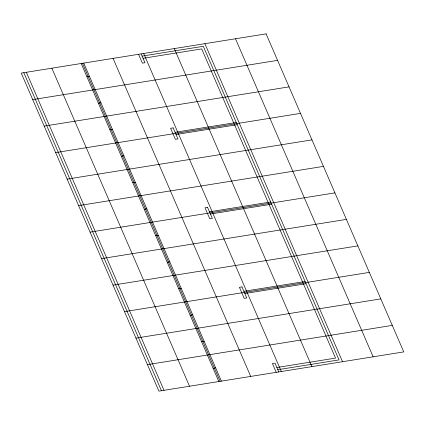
<?xml version="1.0" encoding="UTF-8"?>
<svg xmlns="http://www.w3.org/2000/svg" width="425" height="425" viewBox="0 0 425 425"><rect width="100%" height="100%" fill="white"/><g stroke="black" fill="none" stroke-linecap="round" stroke-linejoin="round"><path stroke-width="0.64" d="M142.077 56.1L203.293 46.288L339.033 359.906L277.817 369.718M143.034 58.31L201.694 48.907L335.527 358.11L276.866 367.508M86.923 76.75L89.473 76.341M32.72 99.604L277.567 60.366M98.393 103.248L100.943 102.839M44.189 126.108L289.043 86.87M109.863 129.752L112.412 129.343M175.058 132.297L236.268 122.485M55.664 152.612L300.512 113.374M176.014 134.502L237.224 124.695M121.338 156.257L123.887 155.847M67.134 179.111L311.982 139.873M132.807 182.761L135.357 182.352M78.604 205.615L323.452 166.377M144.277 209.265L146.827 208.856M209.472 211.804L270.683 201.997M90.073 232.119L334.927 192.881M210.428 214.014L271.639 204.202M155.747 235.763L158.297 235.354M101.548 258.623L346.396 219.385M167.222 262.267L169.772 261.858M113.018 285.127L357.866 245.889M178.691 288.772L181.241 288.362M243.886 291.311L305.097 281.504M124.488 311.626L369.336 272.388M244.843 293.521L306.053 283.714M190.161 315.276L192.711 314.867M135.957 338.13L380.811 298.892M201.631 341.78L204.181 341.371M147.433 364.634L392.28 325.396M213.106 368.278L215.656 367.869M235.492 38.771L373.145 356.803M204.887 43.674L342.539 361.707M174.282 48.578L311.934 366.616M143.677 53.481L281.323 371.519M141.121 53.89L144.946 62.725L142.396 63.134L138.571 54.299M278.773 371.928L274.954 363.093L272.404 363.502L276.223 372.337M113.066 58.384L250.718 376.422M83.736 63.086L221.388 381.124M82.461 63.293L220.113 381.326M81.186 63.495L218.838 381.533M51.855 68.197L189.508 386.229M26.35 72.282L164.002 390.32M23.8 72.691L161.452 390.729M266.098 33.862L21.25 73.1L158.902 391.138L403.75 351.9L266.098 33.862M173.145 127.877L170.595 128.286L175.376 139.331L177.926 138.922L173.145 127.877M207.559 207.389L205.009 207.798L209.791 218.838L212.341 218.429L207.559 207.389M241.974 286.896L239.424 287.305L244.2 298.35L246.75 297.941L241.974 286.896"/></g></svg>
